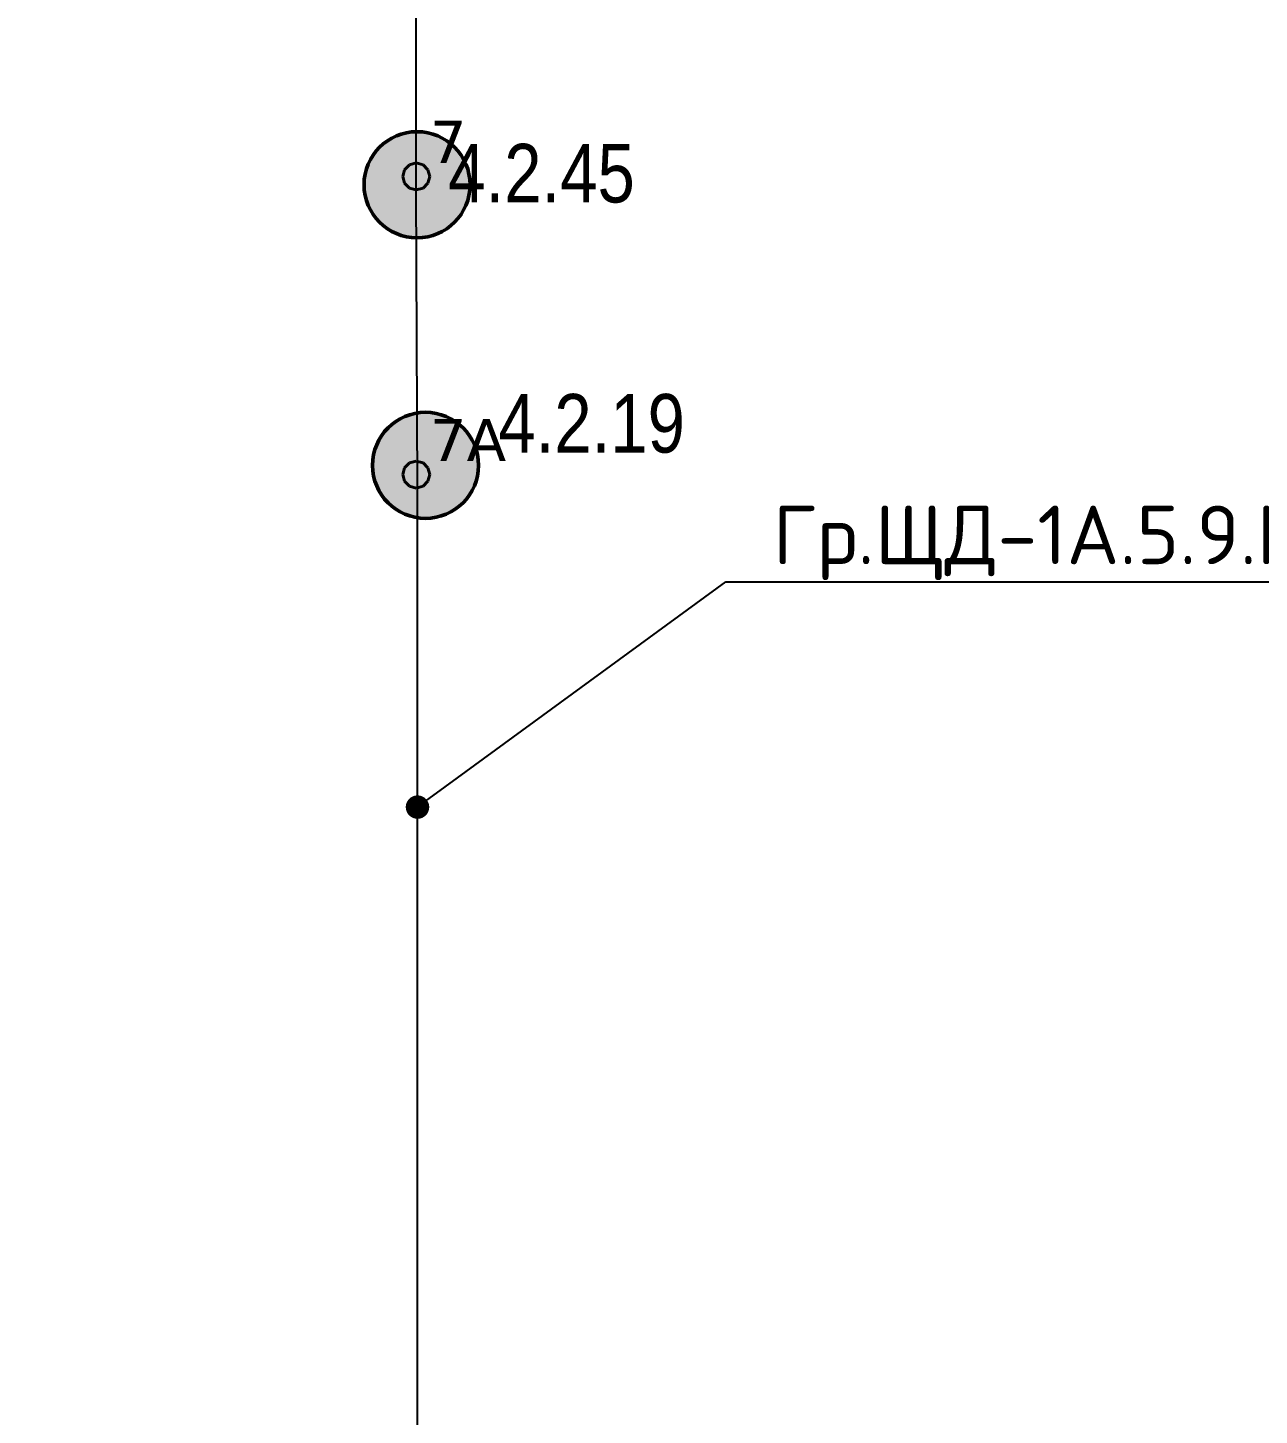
# Model space of a CAD drawing. Header units: millimetres. Extents: x -243740 to 150609, y -473655 to -165121.
# Drawn here: x -138095 to -132840, y -394914 to -388992 of the extents above; entities that cross this region are included whole.
import ezdxf
from ezdxf import colors
from ezdxf.entities.mleader import LeaderData, LeaderLine
from ezdxf.enums import TextEntityAlignment as Align
from ezdxf.math import Vec2, Vec3

# ---------------------------------------------------------------- set-up
doc = ezdxf.new("R2010")
doc.units = ezdxf.units.MM
doc.layers.add('_Гр.ЩД-1А.5.9.I2.6', color=6, linetype='Continuous')
doc.layers.add('_освещение_dali', color=3, linetype='Continuous', lineweight=50)
doc.layers.add('DLX_FL2_LUM 9', color=5, linetype='Continuous', lineweight=40)
doc.layers.add('DLX_FL2_LUM 8', color=7, linetype='Continuous', lineweight=40, true_color=0xfe2701)
doc.styles.add('ISOCPEUR', font='isocpeur.ttf')
doc.styles.get("Standard").update_dxf_attribs({"font": 'ARIALN.TTF'})
doc.styles.add('TableTextStyle', font='')
doc.styles.get('TableTextStyle').set_extended_font_data('VERDANA.TTF')
doc.linetypes.add('Truba', pattern='A,3e-05,[4,MSH_7,S=1,R=0,X=0,Y=0],-3.022072', length=3.022102)

# ---------------------------------------------------------------- blocks, each defined once
blk = doc.blocks.new('A$Caabd1818')
at = {"layer": 'DLX_FL2_LUM 8'}
for points in [[(-140464.2, 6622.5, 0), (-140456.5, 6651.3, 0)], [(-140456.5, 6651.3, 0), (-140464.2, 6622.5, 0)], [(-140456.5, 6651.3, 0), (-140464.2, 6622.5, 0)], [(-140464.2, 6622.5, 0), (-140456.5, 6651.3, 0)], [(-140456.5, 6651.3, 0), (-140435.4, 6672.3, 0)], [(-140435.4, 6672.3, 0), (-140456.5, 6651.3, 0)], [(-140435.4, 6672.3, 0), (-140456.5, 6651.3, 0)], [(-140456.5, 6651.3, 0), (-140435.4, 6672.3, 0)], [(-140456.5, 6651.3, 0), (-140456.5, 6651.3, 0)], [(-140456.5, 6651.3, 0), (-140456.5, 6651.3, 0)], [(-140435.4, 6672.3, 0), (-140406.7, 6680, 0)], [(-140406.7, 6680, 0), (-140435.4, 6672.3, 0)], [(-140406.7, 6680, 0), (-140435.4, 6672.3, 0)], [(-140435.4, 6672.3, 0), (-140406.7, 6680, 0)], [(-140435.4, 6672.3, 0), (-140435.4, 6672.3, 0)], [(-140435.4, 6672.3, 0), (-140435.4, 6672.3, 0)], [(-140406.7, 6680, 0), (-140406.7, 6680, 0)], [(-140406.7, 6680, 0), (-140377.9, 6672.3, 0)], [(-140377.9, 6672.3, 0), (-140406.7, 6680, 0)], [(-140406.7, 6680, 0), (-140406.7, 6680, 0)], [(-140377.9, 6672.3, 0), (-140406.7, 6680, 0)], [(-140406.7, 6680, 0), (-140377.9, 6672.3, 0)], [(-140377.9, 6672.3, 0), (-140377.9, 6672.3, 0)], [(-140377.9, 6672.3, 0), (-140356.9, 6651.3, 0)], [(-140356.9, 6651.3, 0), (-140377.9, 6672.3, 0)], [(-140377.9, 6672.3, 0), (-140377.9, 6672.3, 0)], [(-140356.9, 6651.3, 0), (-140377.9, 6672.3, 0)], [(-140377.9, 6672.3, 0), (-140356.9, 6651.3, 0)], [(-140356.9, 6651.3, 0), (-140356.9, 6651.3, 0)], [(-140356.9, 6651.3, 0), (-140349.2, 6622.5, 0)], [(-140349.2, 6622.5, 0), (-140356.9, 6651.3, 0)], [(-140356.9, 6651.3, 0), (-140356.9, 6651.3, 0)], [(-140349.2, 6622.5, 0), (-140356.9, 6651.3, 0)], [(-140356.9, 6651.3, 0), (-140349.2, 6622.5, 0)], [(-140456.5, 6593.8, 0), (-140464.2, 6622.5, 0)], [(-140464.2, 6622.5, 0), (-140464.2, 6622.5, 0)], [(-140464.2, 6622.5, 0), (-140456.5, 6593.8, 0)], [(-140464.2, 6622.5, 0), (-140464.2, 6622.5, 0)], [(-140464.2, 6622.5, 0), (-140456.5, 6593.8, 0)], [(-140456.5, 6593.8, 0), (-140464.2, 6622.5, 0)], [(-140435.4, 6572.7, 0), (-140456.5, 6593.8, 0)], [(-140456.5, 6593.8, 0), (-140456.5, 6593.8, 0)], [(-140456.5, 6593.8, 0), (-140435.4, 6572.7, 0)], [(-140456.5, 6593.8, 0), (-140456.5, 6593.8, 0)], [(-140456.5, 6593.8, 0), (-140435.4, 6572.7, 0)], [(-140435.4, 6572.7, 0), (-140456.5, 6593.8, 0)], [(-140356.9, 6593.8, 0), (-140377.9, 6572.7, 0)], [(-140377.9, 6572.7, 0), (-140356.9, 6593.8, 0)], [(-140377.9, 6572.7, 0), (-140356.9, 6593.8, 0)], [(-140356.9, 6593.8, 0), (-140377.9, 6572.7, 0)], [(-140349.2, 6622.5, 0), (-140356.9, 6593.8, 0)], [(-140356.9, 6593.8, 0), (-140349.2, 6622.5, 0)], [(-140356.9, 6593.8, 0), (-140349.2, 6622.5, 0)], [(-140349.2, 6622.5, 0), (-140356.9, 6593.8, 0)], [(-140356.9, 6593.8, 0), (-140356.9, 6593.8, 0)], [(-140356.9, 6593.8, 0), (-140356.9, 6593.8, 0)], [(-140349.2, 6622.5, 0), (-140349.2, 6622.5, 0)], [(-140349.2, 6622.5, 0), (-140349.2, 6622.5, 0)], [(-140406.7, 6565, 0), (-140435.4, 6572.7, 0)], [(-140435.4, 6572.7, 0), (-140435.4, 6572.7, 0)], [(-140435.4, 6572.7, 0), (-140406.7, 6565, 0)], [(-140435.4, 6572.7, 0), (-140435.4, 6572.7, 0)], [(-140435.4, 6572.7, 0), (-140406.7, 6565, 0)], [(-140406.7, 6565, 0), (-140435.4, 6572.7, 0)], [(-140377.9, 6572.7, 0), (-140406.7, 6565, 0)], [(-140406.7, 6565, 0), (-140377.9, 6572.7, 0)], [(-140406.7, 6565, 0), (-140377.9, 6572.7, 0)], [(-140377.9, 6572.7, 0), (-140406.7, 6565, 0)], [(-140406.7, 6565, 0), (-140406.7, 6565, 0)], [(-140406.7, 6565, 0), (-140406.7, 6565, 0)], [(-140377.9, 6572.7, 0), (-140377.9, 6572.7, 0)], [(-140377.9, 6572.7, 0), (-140377.9, 6572.7, 0)]]:
    blk.add_polyline3d(points, dxfattribs=at)
at = {"layer": 'DLX_FL2_LUM 9'}
for points in [[(-140456.5, 7923.5, 0), (-140435.4, 7944.5, 0)], [(-140435.4, 7944.5, 0), (-140456.5, 7923.5, 0)], [(-140435.4, 7944.5, 0), (-140456.5, 7923.5, 0)], [(-140456.5, 7923.5, 0), (-140435.4, 7944.5, 0)], [(-140435.4, 7944.5, 0), (-140406.7, 7952.2, 0)], [(-140406.7, 7952.2, 0), (-140435.4, 7944.5, 0)], [(-140406.7, 7952.2, 0), (-140435.4, 7944.5, 0)], [(-140435.4, 7944.5, 0), (-140406.7, 7952.2, 0)], [(-140435.4, 7944.5, 0), (-140435.4, 7944.5, 0)], [(-140435.4, 7944.5, 0), (-140435.4, 7944.5, 0)], [(-140406.7, 7952.2, 0), (-140406.7, 7952.2, 0)], [(-140406.7, 7952.2, 0), (-140377.9, 7944.5, 0)], [(-140377.9, 7944.5, 0), (-140406.7, 7952.2, 0)], [(-140406.7, 7952.2, 0), (-140406.7, 7952.2, 0)], [(-140377.9, 7944.5, 0), (-140406.7, 7952.2, 0)], [(-140406.7, 7952.2, 0), (-140377.9, 7944.5, 0)], [(-140377.9, 7944.5, 0), (-140377.9, 7944.5, 0)], [(-140377.9, 7944.5, 0), (-140356.9, 7923.5, 0)], [(-140356.9, 7923.5, 0), (-140377.9, 7944.5, 0)], [(-140377.9, 7944.5, 0), (-140377.9, 7944.5, 0)], [(-140356.9, 7923.5, 0), (-140377.9, 7944.5, 0)], [(-140377.9, 7944.5, 0), (-140356.9, 7923.5, 0)], [(-140464.2, 7894.7, 0), (-140456.5, 7923.5, 0)], [(-140456.5, 7923.5, 0), (-140464.2, 7894.7, 0)], [(-140456.5, 7923.5, 0), (-140464.2, 7894.7, 0)], [(-140464.2, 7894.7, 0), (-140456.5, 7923.5, 0)], [(-140456.5, 7866, 0), (-140464.2, 7894.7, 0)], [(-140464.2, 7894.7, 0), (-140464.2, 7894.7, 0)], [(-140464.2, 7894.7, 0), (-140456.5, 7866, 0)], [(-140464.2, 7894.7, 0), (-140464.2, 7894.7, 0)], [(-140464.2, 7894.7, 0), (-140456.5, 7866, 0)], [(-140456.5, 7866, 0), (-140464.2, 7894.7, 0)], [(-140456.5, 7923.5, 0), (-140456.5, 7923.5, 0)], [(-140456.5, 7923.5, 0), (-140456.5, 7923.5, 0)], [(-140356.9, 7923.5, 0), (-140356.9, 7923.5, 0)], [(-140356.9, 7923.5, 0), (-140349.2, 7894.7, 0)], [(-140349.2, 7894.7, 0), (-140356.9, 7923.5, 0)], [(-140356.9, 7923.5, 0), (-140356.9, 7923.5, 0)], [(-140349.2, 7894.7, 0), (-140356.9, 7923.5, 0)], [(-140356.9, 7923.5, 0), (-140349.2, 7894.7, 0)], [(-140349.2, 7894.7, 0), (-140356.9, 7866, 0)], [(-140356.9, 7866, 0), (-140349.2, 7894.7, 0)], [(-140356.9, 7866, 0), (-140349.2, 7894.7, 0)], [(-140349.2, 7894.7, 0), (-140356.9, 7866, 0)], [(-140349.2, 7894.7, 0), (-140349.2, 7894.7, 0)], [(-140349.2, 7894.7, 0), (-140349.2, 7894.7, 0)], [(-140435.4, 7844.9, 0), (-140456.5, 7866, 0)], [(-140456.5, 7866, 0), (-140456.5, 7866, 0)], [(-140456.5, 7866, 0), (-140435.4, 7844.9, 0)], [(-140456.5, 7866, 0), (-140456.5, 7866, 0)], [(-140456.5, 7866, 0), (-140435.4, 7844.9, 0)], [(-140435.4, 7844.9, 0), (-140456.5, 7866, 0)], [(-140406.7, 7837.2, 0), (-140435.4, 7844.9, 0)], [(-140435.4, 7844.9, 0), (-140435.4, 7844.9, 0)], [(-140435.4, 7844.9, 0), (-140406.7, 7837.2, 0)], [(-140435.4, 7844.9, 0), (-140435.4, 7844.9, 0)], [(-140435.4, 7844.9, 0), (-140406.7, 7837.2, 0)], [(-140406.7, 7837.2, 0), (-140435.4, 7844.9, 0)], [(-140377.9, 7844.9, 0), (-140406.7, 7837.2, 0)], [(-140406.7, 7837.2, 0), (-140377.9, 7844.9, 0)], [(-140406.7, 7837.2, 0), (-140377.9, 7844.9, 0)], [(-140377.9, 7844.9, 0), (-140406.7, 7837.2, 0)], [(-140406.7, 7837.2, 0), (-140406.7, 7837.2, 0)], [(-140406.7, 7837.2, 0), (-140406.7, 7837.2, 0)], [(-140356.9, 7866, 0), (-140377.9, 7844.9, 0)], [(-140377.9, 7844.9, 0), (-140356.9, 7866, 0)], [(-140377.9, 7844.9, 0), (-140356.9, 7866, 0)], [(-140356.9, 7866, 0), (-140377.9, 7844.9, 0)], [(-140377.9, 7844.9, 0), (-140377.9, 7844.9, 0)], [(-140377.9, 7844.9, 0), (-140377.9, 7844.9, 0)], [(-140356.9, 7866, 0), (-140356.9, 7866, 0)], [(-140356.9, 7866, 0), (-140356.9, 7866, 0)]]:
    blk.add_polyline3d(points, dxfattribs=at)
blk = doc.blocks.new('_Dot')
at = {"color": 0, "linetype": 'ByBlock', "lineweight": -2}
blk.add_line((-0.5, 0), (-1, 0), dxfattribs=at)
at = {"color": 0, "linetype": 'ByBlock', "const_width": 0.5}
blk.add_lwpolyline([(-0.25, 0, 1), (0.25, 0, 1)], format="xyb", close=True, dxfattribs=at)
blk = doc.blocks.new('A$Cab2378fa')
at = {"lineweight": 25}
h = blk.add_hatch(color=0, dxfattribs=at)
h.paths.add_polyline_path([(162.3, -156.8, 0.442338), (147.8, 177.8), (0, 0)])
h.paths.add_polyline_path([(-141.6, -170.3), (0, 0), (-163.2, 157.6, 0.430096)])
at = {"lineweight": 25, "true_color": 0xfff5f5}
h = blk.add_hatch(color=7, dxfattribs=at)
h.dxf.hatch_style = 1
h.paths.add_polyline_path([(0, 0), (-141.6, -170.3, 0.174923), (3, -222.4, 0.197808), (162.3, -156.8)])
h.paths.add_polyline_path([(-163.2, 157.6), (0, 0), (147.8, 177.8, 0.175398), (3, 230.2, 0.209014)])
blk.add_circle((3, 3.9), 226.3)

msp = doc.modelspace()

# ---------------------------------------------------------------- linework, layer by layer
at = {"layer": '_Гр.ЩД-1А.5.9.I2.6', "ltscale": 100}
msp.add_lwpolyline([(-139183.1, -396270.9), (-136432, -396270.9), (-136432, -390955.4), (-136437, -389684.6), (-136437, -388408.4), (-136437, -387140), (-119646.1, -387140)], dxfattribs=at)

# ---------------------------------------------------------------- block references
at = {"layer": '_освещение_dali', "color": 5, "ltscale": 100}
msp.add_blockref('A$Cab2378fa', (-136437, -389666.3), dxfattribs=at)
at = {"layer": '_освещение_dali', "color": 1, "ltscale": 100}
msp.add_blockref('A$Cab2378fa', (-136400.7, -390863.9), dxfattribs=at)
at = {"layer": 'Defpoints', "linetype": 'Truba', "ltscale": 100}
msp.add_blockref('A$Caabd1818', (3969.7, -397521.8), dxfattribs=at)

# ---------------------------------------------------------------- texts
at = {"layer": '_Гр.ЩД-1А.5.9.I2.6', "ltscale": 100}
for s, p in [('4.2.45', (-135902.7, -389813.1)), ('4.2.19', (-135688.9, -390880.6))]:
    msp.add_text(s, height=250, dxfattribs=at).set_placement(p, align=Align.BOTTOM_CENTER)
at = {"layer": '_освещение_dali', "color": 123, "true_color": 0x63d8b7, "style": 'TableTextStyle'}
for s, p in [('7', (-136379.5, -389569.5)), ('7А', (-136379.5, -390841.7))]:
    msp.add_text(s, height=180, dxfattribs=at).set_placement(p)

# ---------------------------------------------------------------- leaders
at = {"layer": '_Гр.ЩД-1А.5.9.I2.6', "ltscale": 100}
ml = msp.add_multileader_mtext('Standard', dxfattribs=at)
ml.set_content('Гр.ЩД-1А.5.9.I2.6', color=256, style='ISOCPEUR')
ml.set_leader_properties()
ml.set_arrow_properties(name='DOT')
ml.build(insert=Vec2(0, 0))
ml.multileader.update_dxf_attribs({"has_dogleg": 0, "text_left_attachment_type": 6, "text_right_attachment_type": 6, "arrow_head_size": 100})
ctx = ml.context
ctx.base_point, ctx.char_height, ctx.arrow_head_size, ctx.landing_gap_size, ctx.plane_origin = Vec3(-135115.6, -391356.8), 250, 100, 200, Vec3(-50647.3, -263586.2)
ctx.left_attachment, ctx.right_attachment = 6, 6
notes = []
notes.append((ctx, [(0, (1, 1, 0), (-135123.6, -391356.8), (1, 0), 8, [(1, [(-136432, -392318.6)], 0, [])])]))
ctx.mtext.insert, ctx.mtext.width, ctx.mtext.flow_direction = Vec3(-134915.6, -391031.8), 2425, 5
for ctx, leaders in notes:
    for number, flags, end, landing, length, lines in leaders:
        leader = LeaderData()
        leader.index, (leader.has_last_leader_line, leader.has_dogleg_vector, leader.attachment_direction) = number, flags
        leader.last_leader_point, leader.dogleg_vector, leader.dogleg_length = Vec3(end), Vec3(landing), length
        for number, points, colour, breaks in lines:
            line = LeaderLine()
            line.index, line.vertices, line.color, line.breaks = number, Vec3.list(points), colors.encode_raw_color(colour), breaks
            leader.lines.append(line)
        ctx.leaders.append(leader)

doc.saveas('drawing.dxf')
